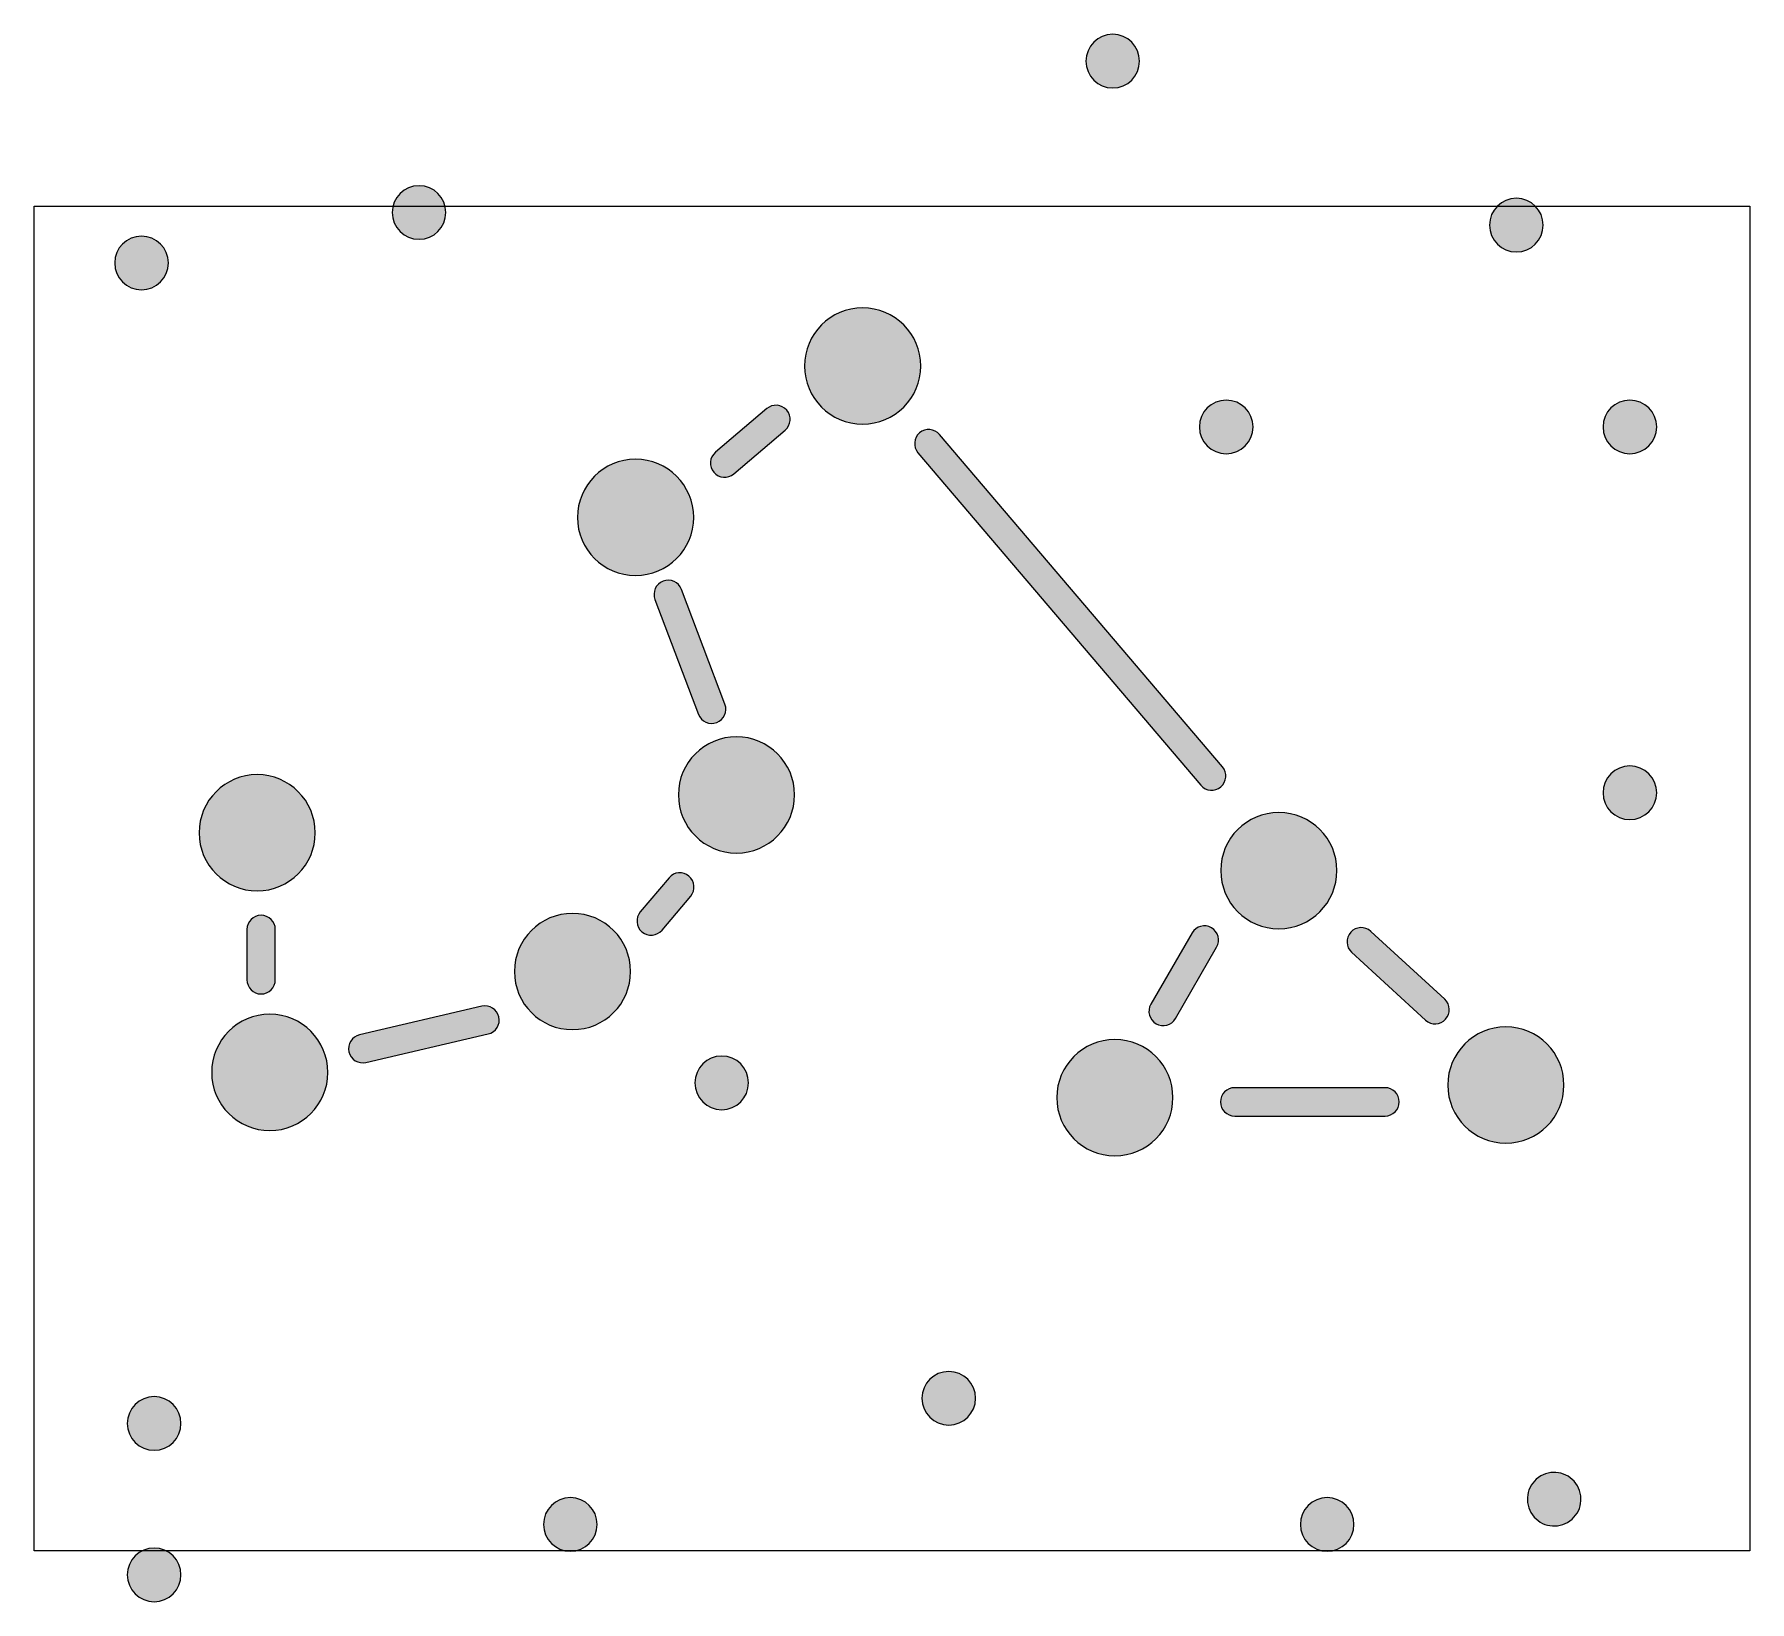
# Model space of a CAD drawing. Header units: inches. Extents: x -3 to 281, y -51 to 5.
# Drawn here: x 60.32 to 108.3, y -46.43 to -2.6 of the extents above; entities that cross this region are included whole.
import ezdxf

# ---------------------------------------------------------------- set-up
doc = ezdxf.new("R2010")
doc.units = ezdxf.units.IN
doc.header["$MEASUREMENT"] = 0
doc.layers.add('Layer 1', color=7, linetype='Continuous')
picture_1 = doc.add_image_def('image1.png', size_in_pixel=(111, 87))

# ---------------------------------------------------------------- blocks, each defined once
blk = doc.blocks.new('block 2')
at = {"layer": 'Layer 1', "true_color": 0xffffff}
h = blk.add_hatch(color=7, dxfattribs=at)
h.dxf.hatch_style = 2
edge = h.paths.add_edge_path()
edge.add_spline(control_points=[(91.237, -3.351), (91.237, -3.766), (90.902, -4.101), (90.487, -4.101), (90.073, -4.101), (89.737, -3.766), (89.737, -3.351), (89.737, -2.937), (90.073, -2.601), (90.487, -2.601), (90.902, -2.601), (91.237, -2.937), (91.237, -3.351)], knot_values=[0, 0, 0, 0, 1, 1, 1, 2, 2, 2, 3, 3, 3, 4, 4, 4, 4], degree=3, periodic=1)
h = blk.add_hatch(color=7, dxfattribs=at)
h.dxf.hatch_style = 2
edge = h.paths.add_edge_path()
edge.add_spline(control_points=[(71.835, -7.585), (71.835, -7.999), (71.499, -8.335), (71.085, -8.335), (70.671, -8.335), (70.335, -7.999), (70.335, -7.585), (70.335, -7.171), (70.671, -6.835), (71.085, -6.835), (71.499, -6.835), (71.835, -7.171), (71.835, -7.585)], knot_values=[0, 0, 0, 0, 1, 1, 1, 2, 2, 2, 3, 3, 3, 4, 4, 4, 4], degree=3, periodic=1)
h = blk.add_hatch(color=7, dxfattribs=at)
h.dxf.hatch_style = 2
edge = h.paths.add_edge_path()
edge.add_spline(control_points=[(102.526, -7.937), (102.526, -8.352), (102.191, -8.687), (101.776, -8.687), (101.362, -8.687), (101.026, -8.352), (101.026, -7.937), (101.026, -7.523), (101.362, -7.187), (101.776, -7.187), (102.191, -7.187), (102.526, -7.523), (102.526, -7.937)], knot_values=[0, 0, 0, 0, 1, 1, 1, 2, 2, 2, 3, 3, 3, 4, 4, 4, 4], degree=3, periodic=1)
h = blk.add_hatch(color=7, dxfattribs=at)
h.dxf.hatch_style = 2
edge = h.paths.add_edge_path()
edge.add_spline(control_points=[(64.074, -8.996), (64.074, -9.41), (63.738, -9.746), (63.324, -9.746), (62.909, -9.746), (62.574, -9.41), (62.574, -8.996), (62.574, -8.582), (62.909, -8.246), (63.324, -8.246), (63.738, -8.246), (64.074, -8.582), (64.074, -8.996)], knot_values=[0, 0, 0, 0, 1, 1, 1, 2, 2, 2, 3, 3, 3, 4, 4, 4, 4], degree=3, periodic=1)
h = blk.add_hatch(color=7, dxfattribs=at)
h.dxf.hatch_style = 2
edge = h.paths.add_edge_path()
edge.add_spline(control_points=[(85.117, -11.878), (85.117, -12.775), (84.389, -13.503), (83.492, -13.503), (82.594, -13.503), (81.867, -12.775), (81.867, -11.878), (81.867, -10.98), (82.594, -10.253), (83.492, -10.253), (84.389, -10.253), (85.117, -10.98), (85.117, -11.878)], knot_values=[0, 0, 0, 0, 1, 1, 1, 2, 2, 2, 3, 3, 3, 4, 4, 4, 4], degree=3, periodic=1)
h = blk.add_hatch(color=7, dxfattribs=at)
h.dxf.hatch_style = 2
edge = h.paths.add_edge_path()
edge.add_spline(control_points=[(81.324, -13.675), (81.324, -13.675), (79.891, -14.895), (79.891, -14.895), (79.724, -15.036), (79.472, -15.016), (79.331, -14.85), (79.331, -14.85), (79.331, -14.85), (79.331, -14.85), (79.189, -14.683), (79.21, -14.432), (79.376, -14.29), (79.376, -14.29), (80.81, -13.07), (80.81, -13.07), (80.976, -12.929), (81.228, -12.949), (81.369, -13.115), (81.369, -13.115), (81.369, -13.115), (81.369, -13.115), (81.511, -13.282), (81.491, -13.534), (81.324, -13.675)], knot_values=[0, 0, 0, 0, 1, 1, 1, 2, 2, 2, 3, 3, 3, 4, 4, 4, 5, 5, 5, 6, 6, 6, 7, 7, 7, 8, 8, 8, 8], degree=3, periodic=1)
h = blk.add_hatch(color=7, dxfattribs=at)
h.dxf.hatch_style = 2
edge = h.paths.add_edge_path()
edge.add_spline(control_points=[(94.412, -13.582), (94.412, -13.996), (94.077, -14.332), (93.662, -14.332), (93.248, -14.332), (92.912, -13.996), (92.912, -13.582), (92.912, -13.168), (93.248, -12.832), (93.662, -12.832), (94.077, -12.832), (94.412, -13.168), (94.412, -13.582)], knot_values=[0, 0, 0, 0, 1, 1, 1, 2, 2, 2, 3, 3, 3, 4, 4, 4, 4], degree=3, periodic=1)
h = blk.add_hatch(color=7, dxfattribs=at)
h.dxf.hatch_style = 2
edge = h.paths.add_edge_path()
edge.add_spline(control_points=[(105.701, -13.582), (105.701, -13.996), (105.366, -14.332), (104.951, -14.332), (104.537, -14.332), (104.201, -13.996), (104.201, -13.582), (104.201, -13.168), (104.537, -12.832), (104.951, -12.832), (105.366, -12.832), (105.701, -13.168), (105.701, -13.582)], knot_values=[0, 0, 0, 0, 1, 1, 1, 2, 2, 2, 3, 3, 3, 4, 4, 4, 4], degree=3, periodic=1)
h = blk.add_hatch(color=7, dxfattribs=at)
h.dxf.hatch_style = 2
edge = h.paths.add_edge_path()
edge.add_spline(control_points=[(85.646, -13.793), (85.646, -13.793), (93.555, -23.09), (93.555, -23.09), (93.697, -23.256), (93.677, -23.508), (93.51, -23.649), (93.51, -23.649), (93.51, -23.649), (93.51, -23.649), (93.344, -23.791), (93.092, -23.77), (92.951, -23.604), (92.951, -23.604), (85.041, -14.307), (85.041, -14.307), (84.9, -14.141), (84.92, -13.889), (85.086, -13.748), (85.086, -13.748), (85.086, -13.748), (85.086, -13.748), (85.253, -13.606), (85.505, -13.627), (85.646, -13.793)], knot_values=[0, 0, 0, 0, 1, 1, 1, 2, 2, 2, 3, 3, 3, 4, 4, 4, 5, 5, 5, 6, 6, 6, 7, 7, 7, 8, 8, 8, 8], degree=3, periodic=1)
h = blk.add_hatch(color=7, dxfattribs=at)
h.dxf.hatch_style = 2
edge = h.paths.add_edge_path()
edge.add_spline(control_points=[(78.767, -16.111), (78.767, -17.009), (78.039, -17.736), (77.142, -17.736), (76.244, -17.736), (75.517, -17.009), (75.517, -16.111), (75.517, -15.214), (76.244, -14.486), (77.142, -14.486), (78.039, -14.486), (78.767, -15.214), (78.767, -16.111)], knot_values=[0, 0, 0, 0, 1, 1, 1, 2, 2, 2, 3, 3, 3, 4, 4, 4, 4], degree=3, periodic=1)
h = blk.add_hatch(color=7, dxfattribs=at)
h.dxf.hatch_style = 2
edge = h.paths.add_edge_path()
edge.add_spline(control_points=[(78.426, -18.125), (78.426, -18.125), (79.643, -21.338), (79.643, -21.338), (79.72, -21.542), (79.616, -21.773), (79.412, -21.85), (79.412, -21.85), (79.412, -21.85), (79.412, -21.85), (79.208, -21.927), (78.977, -21.824), (78.9, -21.619), (78.9, -21.619), (77.684, -18.406), (77.684, -18.406), (77.606, -18.202), (77.71, -17.971), (77.915, -17.894), (77.915, -17.894), (77.915, -17.894), (77.915, -17.894), (78.119, -17.817), (78.349, -17.921), (78.426, -18.125)], knot_values=[0, 0, 0, 0, 1, 1, 1, 2, 2, 2, 3, 3, 3, 4, 4, 4, 5, 5, 5, 6, 6, 6, 7, 7, 7, 8, 8, 8, 8], degree=3, periodic=1)
h = blk.add_hatch(color=7, dxfattribs=at)
h.dxf.hatch_style = 2
edge = h.paths.add_edge_path()
edge.add_spline(control_points=[(81.589, -23.872), (81.589, -24.77), (80.861, -25.497), (79.964, -25.497), (79.066, -25.497), (78.339, -24.77), (78.339, -23.872), (78.339, -22.975), (79.066, -22.247), (79.964, -22.247), (80.861, -22.247), (81.589, -22.975), (81.589, -23.872)], knot_values=[0, 0, 0, 0, 1, 1, 1, 2, 2, 2, 3, 3, 3, 4, 4, 4, 4], degree=3, periodic=1)
h = blk.add_hatch(color=7, dxfattribs=at)
h.dxf.hatch_style = 2
edge = h.paths.add_edge_path()
edge.add_spline(control_points=[(68.183, -24.931), (68.183, -25.828), (67.456, -26.556), (66.558, -26.556), (65.661, -26.556), (64.933, -25.828), (64.933, -24.931), (64.933, -24.033), (65.661, -23.306), (66.558, -23.306), (67.456, -23.306), (68.183, -24.033), (68.183, -24.931)], knot_values=[0, 0, 0, 0, 1, 1, 1, 2, 2, 2, 3, 3, 3, 4, 4, 4, 4], degree=3, periodic=1)
h = blk.add_hatch(color=7, dxfattribs=at)
h.dxf.hatch_style = 2
edge = h.paths.add_edge_path()
edge.add_spline(control_points=[(105.701, -23.812), (105.701, -24.227), (105.366, -24.562), (104.951, -24.562), (104.537, -24.562), (104.201, -24.227), (104.201, -23.812), (104.201, -23.398), (104.537, -23.062), (104.951, -23.062), (105.366, -23.062), (105.701, -23.398), (105.701, -23.812)], knot_values=[0, 0, 0, 0, 1, 1, 1, 2, 2, 2, 3, 3, 3, 4, 4, 4, 4], degree=3, periodic=1)
h = blk.add_hatch(color=7, dxfattribs=at)
h.dxf.hatch_style = 2
edge = h.paths.add_edge_path()
edge.add_spline(control_points=[(96.758, -25.989), (96.758, -26.886), (96.031, -27.614), (95.133, -27.614), (94.236, -27.614), (93.508, -26.886), (93.508, -25.989), (93.508, -25.091), (94.236, -24.364), (95.133, -24.364), (96.031, -24.364), (96.758, -25.091), (96.758, -25.989)], knot_values=[0, 0, 0, 0, 1, 1, 1, 2, 2, 2, 3, 3, 3, 4, 4, 4, 4], degree=3, periodic=1)
h = blk.add_hatch(color=7, dxfattribs=at)
h.dxf.hatch_style = 2
edge = h.paths.add_edge_path()
edge.add_spline(control_points=[(78.684, -26.703), (78.684, -26.703), (77.881, -27.655), (77.881, -27.655), (77.74, -27.822), (77.488, -27.843), (77.321, -27.702), (77.321, -27.702), (77.321, -27.702), (77.321, -27.702), (77.154, -27.561), (77.133, -27.309), (77.274, -27.143), (77.274, -27.143), (78.077, -26.191), (78.077, -26.191), (78.218, -26.024), (78.469, -26.003), (78.636, -26.143), (78.636, -26.143), (78.636, -26.143), (78.636, -26.143), (78.803, -26.284), (78.825, -26.536), (78.684, -26.703)], knot_values=[0, 0, 0, 0, 1, 1, 1, 2, 2, 2, 3, 3, 3, 4, 4, 4, 5, 5, 5, 6, 6, 6, 7, 7, 7, 8, 8, 8, 8], degree=3, periodic=1)
h = blk.add_hatch(color=7, dxfattribs=at)
h.dxf.hatch_style = 2
edge = h.paths.add_edge_path()
edge.add_spline(control_points=[(67.066, -27.636), (67.066, -27.636), (67.066, -29.042), (67.066, -29.042), (67.066, -29.26), (66.887, -29.439), (66.669, -29.439), (66.669, -29.439), (66.669, -29.439), (66.669, -29.439), (66.45, -29.439), (66.272, -29.26), (66.272, -29.042), (66.272, -29.042), (66.272, -27.636), (66.272, -27.636), (66.272, -27.417), (66.45, -27.239), (66.669, -27.239), (66.669, -27.239), (66.669, -27.239), (66.669, -27.239), (66.887, -27.239), (67.066, -27.417), (67.066, -27.636)], knot_values=[0, 0, 0, 0, 1, 1, 1, 2, 2, 2, 3, 3, 3, 4, 4, 4, 5, 5, 5, 6, 6, 6, 7, 7, 7, 8, 8, 8, 8], degree=3, periodic=1)
h = blk.add_hatch(color=7, dxfattribs=at)
h.dxf.hatch_style = 2
edge = h.paths.add_edge_path()
edge.add_spline(control_points=[(77.003, -28.811), (77.003, -29.709), (76.275, -30.436), (75.378, -30.436), (74.48, -30.436), (73.753, -29.709), (73.753, -28.811), (73.753, -27.914), (74.48, -27.186), (75.378, -27.186), (76.275, -27.186), (77.003, -27.914), (77.003, -28.811)], knot_values=[0, 0, 0, 0, 1, 1, 1, 2, 2, 2, 3, 3, 3, 4, 4, 4, 4], degree=3, periodic=1)
h = blk.add_hatch(color=7, dxfattribs=at)
h.dxf.hatch_style = 2
edge = h.paths.add_edge_path()
edge.add_spline(control_points=[(93.394, -28.129), (93.394, -28.129), (92.241, -30.126), (92.241, -30.126), (92.131, -30.315), (91.887, -30.381), (91.698, -30.271), (91.698, -30.271), (91.698, -30.271), (91.698, -30.271), (91.509, -30.162), (91.444, -29.918), (91.553, -29.729), (91.553, -29.729), (92.706, -27.732), (92.706, -27.732), (92.815, -27.543), (93.059, -27.478), (93.248, -27.587), (93.248, -27.587), (93.248, -27.587), (93.248, -27.587), (93.437, -27.696), (93.503, -27.94), (93.394, -28.129)], knot_values=[0, 0, 0, 0, 1, 1, 1, 2, 2, 2, 3, 3, 3, 4, 4, 4, 5, 5, 5, 6, 6, 6, 7, 7, 7, 8, 8, 8, 8], degree=3, periodic=1)
h = blk.add_hatch(color=7, dxfattribs=at)
h.dxf.hatch_style = 2
edge = h.paths.add_edge_path()
edge.add_spline(control_points=[(99.236, -30.17), (99.236, -30.17), (97.168, -28.273), (97.168, -28.273), (97.008, -28.125), (96.997, -27.873), (97.144, -27.712), (97.144, -27.712), (97.144, -27.712), (97.144, -27.712), (97.292, -27.551), (97.545, -27.54), (97.705, -27.688), (97.705, -27.688), (99.773, -29.585), (99.773, -29.585), (99.933, -29.733), (99.944, -29.985), (99.797, -30.146), (99.797, -30.146), (99.797, -30.146), (99.797, -30.146), (99.649, -30.307), (99.397, -30.318), (99.236, -30.17)], knot_values=[0, 0, 0, 0, 1, 1, 1, 2, 2, 2, 3, 3, 3, 4, 4, 4, 5, 5, 5, 6, 6, 6, 7, 7, 7, 8, 8, 8, 8], degree=3, periodic=1)
h = blk.add_hatch(color=7, dxfattribs=at)
h.dxf.hatch_style = 2
edge = h.paths.add_edge_path()
edge.add_spline(control_points=[(73.021, -30.558), (73.021, -30.558), (69.602, -31.354), (69.602, -31.354), (69.389, -31.404), (69.175, -31.271), (69.125, -31.058), (69.125, -31.058), (69.125, -31.058), (69.125, -31.058), (69.076, -30.845), (69.209, -30.631), (69.422, -30.581), (69.422, -30.581), (72.841, -29.784), (72.841, -29.784), (73.054, -29.735), (73.268, -29.868), (73.318, -30.081), (73.318, -30.081), (73.318, -30.081), (73.318, -30.081), (73.367, -30.293), (73.234, -30.508), (73.021, -30.558)], knot_values=[0, 0, 0, 0, 1, 1, 1, 2, 2, 2, 3, 3, 3, 4, 4, 4, 5, 5, 5, 6, 6, 6, 7, 7, 7, 8, 8, 8, 8], degree=3, periodic=1)
h = blk.add_hatch(color=7, dxfattribs=at)
h.dxf.hatch_style = 2
edge = h.paths.add_edge_path()
edge.add_spline(control_points=[(68.536, -31.633), (68.536, -32.531), (67.809, -33.258), (66.911, -33.258), (66.014, -33.258), (65.286, -32.531), (65.286, -31.633), (65.286, -30.736), (66.014, -30.008), (66.911, -30.008), (67.809, -30.008), (68.536, -30.736), (68.536, -31.633)], knot_values=[0, 0, 0, 0, 1, 1, 1, 2, 2, 2, 3, 3, 3, 4, 4, 4, 4], degree=3, periodic=1)
h = blk.add_hatch(color=7, dxfattribs=at)
h.dxf.hatch_style = 2
edge = h.paths.add_edge_path()
edge.add_spline(control_points=[(103.108, -31.986), (103.108, -32.884), (102.381, -33.611), (101.483, -33.611), (100.586, -33.611), (99.858, -32.884), (99.858, -31.986), (99.858, -31.089), (100.586, -30.361), (101.483, -30.361), (102.381, -30.361), (103.108, -31.089), (103.108, -31.986)], knot_values=[0, 0, 0, 0, 1, 1, 1, 2, 2, 2, 3, 3, 3, 4, 4, 4, 4], degree=3, periodic=1)
h = blk.add_hatch(color=7, dxfattribs=at)
h.dxf.hatch_style = 2
edge = h.paths.add_edge_path()
edge.add_spline(control_points=[(80.301, -31.926), (80.301, -32.341), (79.966, -32.676), (79.551, -32.676), (79.137, -32.676), (78.801, -32.341), (78.801, -31.926), (78.801, -31.512), (79.137, -31.176), (79.551, -31.176), (79.966, -31.176), (80.301, -31.512), (80.301, -31.926)], knot_values=[0, 0, 0, 0, 1, 1, 1, 2, 2, 2, 3, 3, 3, 4, 4, 4, 4], degree=3, periodic=1)
h = blk.add_hatch(color=7, dxfattribs=at)
h.dxf.hatch_style = 2
edge = h.paths.add_edge_path()
edge.add_spline(control_points=[(92.172, -32.339), (92.172, -33.236), (91.445, -33.964), (90.547, -33.964), (89.65, -33.964), (88.922, -33.236), (88.922, -32.339), (88.922, -31.441), (89.65, -30.714), (90.547, -30.714), (91.445, -30.714), (92.172, -31.441), (92.172, -32.339)], knot_values=[0, 0, 0, 0, 1, 1, 1, 2, 2, 2, 3, 3, 3, 4, 4, 4, 4], degree=3, periodic=1)
h = blk.add_hatch(color=7, dxfattribs=at)
h.dxf.hatch_style = 2
edge = h.paths.add_edge_path()
edge.add_spline(control_points=[(98.104, -32.854), (98.104, -32.854), (93.898, -32.854), (93.898, -32.854), (93.68, -32.854), (93.501, -32.675), (93.501, -32.457), (93.501, -32.457), (93.501, -32.457), (93.501, -32.457), (93.501, -32.238), (93.68, -32.06), (93.898, -32.06), (93.898, -32.06), (98.104, -32.06), (98.104, -32.06), (98.322, -32.06), (98.501, -32.238), (98.501, -32.457), (98.501, -32.457), (98.501, -32.457), (98.501, -32.457), (98.501, -32.675), (98.322, -32.854), (98.104, -32.854)], knot_values=[0, 0, 0, 0, 1, 1, 1, 2, 2, 2, 3, 3, 3, 4, 4, 4, 5, 5, 5, 6, 6, 6, 7, 7, 7, 8, 8, 8, 8], degree=3, periodic=1)
h = blk.add_hatch(color=7, dxfattribs=at)
h.dxf.hatch_style = 2
edge = h.paths.add_edge_path()
edge.add_spline(control_points=[(86.651, -40.746), (86.651, -41.16), (86.316, -41.496), (85.901, -41.496), (85.487, -41.496), (85.151, -41.16), (85.151, -40.746), (85.151, -40.332), (85.487, -39.996), (85.901, -39.996), (86.316, -39.996), (86.651, -40.332), (86.651, -40.746)], knot_values=[0, 0, 0, 0, 1, 1, 1, 2, 2, 2, 3, 3, 3, 4, 4, 4, 4], degree=3, periodic=1)
h = blk.add_hatch(color=7, dxfattribs=at)
h.dxf.hatch_style = 2
edge = h.paths.add_edge_path()
edge.add_spline(control_points=[(64.426, -41.451), (64.426, -41.866), (64.091, -42.201), (63.676, -42.201), (63.262, -42.201), (62.926, -41.866), (62.926, -41.451), (62.926, -41.037), (63.262, -40.701), (63.676, -40.701), (64.091, -40.701), (64.426, -41.037), (64.426, -41.451)], knot_values=[0, 0, 0, 0, 1, 1, 1, 2, 2, 2, 3, 3, 3, 4, 4, 4, 4], degree=3, periodic=1)
h = blk.add_hatch(color=7, dxfattribs=at)
h.dxf.hatch_style = 2
edge = h.paths.add_edge_path()
edge.add_spline(control_points=[(103.274, -44.176), (102.939, -44.418), (102.47, -44.343), (102.227, -44.008), (101.984, -43.672), (102.059, -43.203), (102.395, -42.96), (102.731, -42.718), (103.199, -42.793), (103.442, -43.128), (103.685, -43.464), (103.61, -43.933), (103.274, -44.176)], knot_values=[0, 0, 0, 0, 1, 1, 1, 2, 2, 2, 3, 3, 3, 4, 4, 4, 4], degree=3, periodic=1)
h = blk.add_hatch(color=7, dxfattribs=at)
h.dxf.hatch_style = 2
edge = h.paths.add_edge_path()
edge.add_spline(control_points=[(76.068, -44.274), (76.068, -44.688), (75.732, -45.024), (75.318, -45.024), (74.904, -45.024), (74.568, -44.688), (74.568, -44.274), (74.568, -43.859), (74.904, -43.524), (75.318, -43.524), (75.732, -43.524), (76.068, -43.859), (76.068, -44.274)], knot_values=[0, 0, 0, 0, 1, 1, 1, 2, 2, 2, 3, 3, 3, 4, 4, 4, 4], degree=3, periodic=1)
h = blk.add_hatch(color=7, dxfattribs=at)
h.dxf.hatch_style = 2
edge = h.paths.add_edge_path()
edge.add_spline(control_points=[(97.235, -44.274), (97.235, -44.688), (96.899, -45.024), (96.485, -45.024), (96.071, -45.024), (95.735, -44.688), (95.735, -44.274), (95.735, -43.859), (96.071, -43.524), (96.485, -43.524), (96.899, -43.524), (97.235, -43.859), (97.235, -44.274)], knot_values=[0, 0, 0, 0, 1, 1, 1, 2, 2, 2, 3, 3, 3, 4, 4, 4, 4], degree=3, periodic=1)
h = blk.add_hatch(color=7, dxfattribs=at)
h.dxf.hatch_style = 2
edge = h.paths.add_edge_path()
edge.add_spline(control_points=[(64.426, -45.685), (64.426, -46.099), (64.091, -46.435), (63.676, -46.435), (63.262, -46.435), (62.926, -46.099), (62.926, -45.685), (62.926, -45.271), (63.262, -44.935), (63.676, -44.935), (64.091, -44.935), (64.426, -45.271), (64.426, -45.685)], knot_values=[0, 0, 0, 0, 1, 1, 1, 2, 2, 2, 3, 3, 3, 4, 4, 4, 4], degree=3, periodic=1)
at = {"layer": 'Layer 1', "lineweight": 0}
for points, knots in [([(91.237, -3.351), (91.237, -3.766), (90.902, -4.101), (90.487, -4.101), (90.073, -4.101), (89.737, -3.766), (89.737, -3.351), (89.737, -2.937), (90.073, -2.601), (90.487, -2.601), (90.902, -2.601), (91.237, -2.937), (91.237, -3.351)], [0, 0, 0, 0, 1, 1, 1, 2, 2, 2, 3, 3, 3, 4, 4, 4, 4]), ([(71.835, -7.585), (71.835, -7.999), (71.499, -8.335), (71.085, -8.335), (70.671, -8.335), (70.335, -7.999), (70.335, -7.585), (70.335, -7.171), (70.671, -6.835), (71.085, -6.835), (71.499, -6.835), (71.835, -7.171), (71.835, -7.585)], [0, 0, 0, 0, 1, 1, 1, 2, 2, 2, 3, 3, 3, 4, 4, 4, 4]), ([(102.526, -7.937), (102.526, -8.352), (102.191, -8.687), (101.776, -8.687), (101.362, -8.687), (101.026, -8.352), (101.026, -7.937), (101.026, -7.523), (101.362, -7.187), (101.776, -7.187), (102.191, -7.187), (102.526, -7.523), (102.526, -7.937)], [0, 0, 0, 0, 1, 1, 1, 2, 2, 2, 3, 3, 3, 4, 4, 4, 4]), ([(64.074, -8.996), (64.074, -9.41), (63.738, -9.746), (63.324, -9.746), (62.909, -9.746), (62.574, -9.41), (62.574, -8.996), (62.574, -8.582), (62.909, -8.246), (63.324, -8.246), (63.738, -8.246), (64.074, -8.582), (64.074, -8.996)], [0, 0, 0, 0, 1, 1, 1, 2, 2, 2, 3, 3, 3, 4, 4, 4, 4]), ([(85.117, -11.878), (85.117, -12.775), (84.389, -13.503), (83.492, -13.503), (82.594, -13.503), (81.867, -12.775), (81.867, -11.878), (81.867, -10.98), (82.594, -10.253), (83.492, -10.253), (84.389, -10.253), (85.117, -10.98), (85.117, -11.878)], [0, 0, 0, 0, 1, 1, 1, 2, 2, 2, 3, 3, 3, 4, 4, 4, 4]), ([(81.324, -13.675), (81.324, -13.675), (79.891, -14.895), (79.891, -14.895), (79.724, -15.036), (79.472, -15.016), (79.331, -14.85), (79.331, -14.85), (79.331, -14.85), (79.331, -14.85), (79.189, -14.683), (79.21, -14.432), (79.376, -14.29), (79.376, -14.29), (80.81, -13.07), (80.81, -13.07), (80.976, -12.929), (81.228, -12.949), (81.369, -13.115), (81.369, -13.115), (81.369, -13.115), (81.369, -13.115), (81.511, -13.282), (81.491, -13.534), (81.324, -13.675)], [0, 0, 0, 0, 1, 1, 1, 2, 2, 2, 3, 3, 3, 4, 4, 4, 5, 5, 5, 6, 6, 6, 7, 7, 7, 8, 8, 8, 8]), ([(94.412, -13.582), (94.412, -13.996), (94.077, -14.332), (93.662, -14.332), (93.248, -14.332), (92.912, -13.996), (92.912, -13.582), (92.912, -13.168), (93.248, -12.832), (93.662, -12.832), (94.077, -12.832), (94.412, -13.168), (94.412, -13.582)], [0, 0, 0, 0, 1, 1, 1, 2, 2, 2, 3, 3, 3, 4, 4, 4, 4]), ([(105.701, -13.582), (105.701, -13.996), (105.366, -14.332), (104.951, -14.332), (104.537, -14.332), (104.201, -13.996), (104.201, -13.582), (104.201, -13.168), (104.537, -12.832), (104.951, -12.832), (105.366, -12.832), (105.701, -13.168), (105.701, -13.582)], [0, 0, 0, 0, 1, 1, 1, 2, 2, 2, 3, 3, 3, 4, 4, 4, 4]), ([(85.646, -13.793), (85.646, -13.793), (93.555, -23.09), (93.555, -23.09), (93.697, -23.256), (93.677, -23.508), (93.51, -23.649), (93.51, -23.649), (93.51, -23.649), (93.51, -23.649), (93.344, -23.791), (93.092, -23.77), (92.951, -23.604), (92.951, -23.604), (85.041, -14.307), (85.041, -14.307), (84.9, -14.141), (84.92, -13.889), (85.086, -13.748), (85.086, -13.748), (85.086, -13.748), (85.086, -13.748), (85.253, -13.606), (85.505, -13.627), (85.646, -13.793)], [0, 0, 0, 0, 1, 1, 1, 2, 2, 2, 3, 3, 3, 4, 4, 4, 5, 5, 5, 6, 6, 6, 7, 7, 7, 8, 8, 8, 8]), ([(78.767, -16.111), (78.767, -17.009), (78.039, -17.736), (77.142, -17.736), (76.244, -17.736), (75.517, -17.009), (75.517, -16.111), (75.517, -15.214), (76.244, -14.486), (77.142, -14.486), (78.039, -14.486), (78.767, -15.214), (78.767, -16.111)], [0, 0, 0, 0, 1, 1, 1, 2, 2, 2, 3, 3, 3, 4, 4, 4, 4]), ([(78.426, -18.125), (78.426, -18.125), (79.643, -21.338), (79.643, -21.338), (79.72, -21.542), (79.616, -21.773), (79.412, -21.85), (79.412, -21.85), (79.412, -21.85), (79.412, -21.85), (79.208, -21.927), (78.977, -21.824), (78.9, -21.619), (78.9, -21.619), (77.684, -18.406), (77.684, -18.406), (77.606, -18.202), (77.71, -17.971), (77.915, -17.894), (77.915, -17.894), (77.915, -17.894), (77.915, -17.894), (78.119, -17.817), (78.349, -17.921), (78.426, -18.125)], [0, 0, 0, 0, 1, 1, 1, 2, 2, 2, 3, 3, 3, 4, 4, 4, 5, 5, 5, 6, 6, 6, 7, 7, 7, 8, 8, 8, 8]), ([(81.589, -23.872), (81.589, -24.77), (80.861, -25.497), (79.964, -25.497), (79.066, -25.497), (78.339, -24.77), (78.339, -23.872), (78.339, -22.975), (79.066, -22.247), (79.964, -22.247), (80.861, -22.247), (81.589, -22.975), (81.589, -23.872)], [0, 0, 0, 0, 1, 1, 1, 2, 2, 2, 3, 3, 3, 4, 4, 4, 4]), ([(68.183, -24.931), (68.183, -25.828), (67.456, -26.556), (66.558, -26.556), (65.661, -26.556), (64.933, -25.828), (64.933, -24.931), (64.933, -24.033), (65.661, -23.306), (66.558, -23.306), (67.456, -23.306), (68.183, -24.033), (68.183, -24.931)], [0, 0, 0, 0, 1, 1, 1, 2, 2, 2, 3, 3, 3, 4, 4, 4, 4]), ([(105.701, -23.812), (105.701, -24.227), (105.366, -24.562), (104.951, -24.562), (104.537, -24.562), (104.201, -24.227), (104.201, -23.812), (104.201, -23.398), (104.537, -23.062), (104.951, -23.062), (105.366, -23.062), (105.701, -23.398), (105.701, -23.812)], [0, 0, 0, 0, 1, 1, 1, 2, 2, 2, 3, 3, 3, 4, 4, 4, 4]), ([(96.758, -25.989), (96.758, -26.886), (96.031, -27.614), (95.133, -27.614), (94.236, -27.614), (93.508, -26.886), (93.508, -25.989), (93.508, -25.091), (94.236, -24.364), (95.133, -24.364), (96.031, -24.364), (96.758, -25.091), (96.758, -25.989)], [0, 0, 0, 0, 1, 1, 1, 2, 2, 2, 3, 3, 3, 4, 4, 4, 4]), ([(78.684, -26.703), (78.684, -26.703), (77.881, -27.655), (77.881, -27.655), (77.74, -27.822), (77.488, -27.843), (77.321, -27.702), (77.321, -27.702), (77.321, -27.702), (77.321, -27.702), (77.154, -27.561), (77.133, -27.309), (77.274, -27.143), (77.274, -27.143), (78.077, -26.191), (78.077, -26.191), (78.218, -26.024), (78.469, -26.003), (78.636, -26.143), (78.636, -26.143), (78.636, -26.143), (78.636, -26.143), (78.803, -26.284), (78.825, -26.536), (78.684, -26.703)], [0, 0, 0, 0, 1, 1, 1, 2, 2, 2, 3, 3, 3, 4, 4, 4, 5, 5, 5, 6, 6, 6, 7, 7, 7, 8, 8, 8, 8]), ([(67.066, -27.636), (67.066, -27.636), (67.066, -29.042), (67.066, -29.042), (67.066, -29.26), (66.887, -29.439), (66.669, -29.439), (66.669, -29.439), (66.669, -29.439), (66.669, -29.439), (66.45, -29.439), (66.272, -29.26), (66.272, -29.042), (66.272, -29.042), (66.272, -27.636), (66.272, -27.636), (66.272, -27.417), (66.45, -27.239), (66.669, -27.239), (66.669, -27.239), (66.669, -27.239), (66.669, -27.239), (66.887, -27.239), (67.066, -27.417), (67.066, -27.636)], [0, 0, 0, 0, 1, 1, 1, 2, 2, 2, 3, 3, 3, 4, 4, 4, 5, 5, 5, 6, 6, 6, 7, 7, 7, 8, 8, 8, 8]), ([(77.003, -28.811), (77.003, -29.709), (76.275, -30.436), (75.378, -30.436), (74.48, -30.436), (73.753, -29.709), (73.753, -28.811), (73.753, -27.914), (74.48, -27.186), (75.378, -27.186), (76.275, -27.186), (77.003, -27.914), (77.003, -28.811)], [0, 0, 0, 0, 1, 1, 1, 2, 2, 2, 3, 3, 3, 4, 4, 4, 4]), ([(93.394, -28.129), (93.394, -28.129), (92.241, -30.126), (92.241, -30.126), (92.131, -30.315), (91.887, -30.381), (91.698, -30.271), (91.698, -30.271), (91.698, -30.271), (91.698, -30.271), (91.509, -30.162), (91.444, -29.918), (91.553, -29.729), (91.553, -29.729), (92.706, -27.732), (92.706, -27.732), (92.815, -27.543), (93.059, -27.478), (93.248, -27.587), (93.248, -27.587), (93.248, -27.587), (93.248, -27.587), (93.437, -27.696), (93.503, -27.94), (93.394, -28.129)], [0, 0, 0, 0, 1, 1, 1, 2, 2, 2, 3, 3, 3, 4, 4, 4, 5, 5, 5, 6, 6, 6, 7, 7, 7, 8, 8, 8, 8]), ([(99.236, -30.17), (99.236, -30.17), (97.168, -28.273), (97.168, -28.273), (97.008, -28.125), (96.997, -27.873), (97.144, -27.712), (97.144, -27.712), (97.144, -27.712), (97.144, -27.712), (97.292, -27.551), (97.545, -27.54), (97.705, -27.688), (97.705, -27.688), (99.773, -29.585), (99.773, -29.585), (99.933, -29.733), (99.944, -29.985), (99.797, -30.146), (99.797, -30.146), (99.797, -30.146), (99.797, -30.146), (99.649, -30.307), (99.397, -30.318), (99.236, -30.17)], [0, 0, 0, 0, 1, 1, 1, 2, 2, 2, 3, 3, 3, 4, 4, 4, 5, 5, 5, 6, 6, 6, 7, 7, 7, 8, 8, 8, 8]), ([(73.021, -30.558), (73.021, -30.558), (69.602, -31.354), (69.602, -31.354), (69.389, -31.404), (69.175, -31.271), (69.125, -31.058), (69.125, -31.058), (69.125, -31.058), (69.125, -31.058), (69.076, -30.845), (69.209, -30.631), (69.422, -30.581), (69.422, -30.581), (72.841, -29.784), (72.841, -29.784), (73.054, -29.735), (73.268, -29.868), (73.318, -30.081), (73.318, -30.081), (73.318, -30.081), (73.318, -30.081), (73.367, -30.293), (73.234, -30.508), (73.021, -30.558)], [0, 0, 0, 0, 1, 1, 1, 2, 2, 2, 3, 3, 3, 4, 4, 4, 5, 5, 5, 6, 6, 6, 7, 7, 7, 8, 8, 8, 8]), ([(68.536, -31.633), (68.536, -32.531), (67.809, -33.258), (66.911, -33.258), (66.014, -33.258), (65.286, -32.531), (65.286, -31.633), (65.286, -30.736), (66.014, -30.008), (66.911, -30.008), (67.809, -30.008), (68.536, -30.736), (68.536, -31.633)], [0, 0, 0, 0, 1, 1, 1, 2, 2, 2, 3, 3, 3, 4, 4, 4, 4]), ([(103.108, -31.986), (103.108, -32.884), (102.381, -33.611), (101.483, -33.611), (100.586, -33.611), (99.858, -32.884), (99.858, -31.986), (99.858, -31.089), (100.586, -30.361), (101.483, -30.361), (102.381, -30.361), (103.108, -31.089), (103.108, -31.986)], [0, 0, 0, 0, 1, 1, 1, 2, 2, 2, 3, 3, 3, 4, 4, 4, 4]), ([(80.301, -31.926), (80.301, -32.341), (79.966, -32.676), (79.551, -32.676), (79.137, -32.676), (78.801, -32.341), (78.801, -31.926), (78.801, -31.512), (79.137, -31.176), (79.551, -31.176), (79.966, -31.176), (80.301, -31.512), (80.301, -31.926)], [0, 0, 0, 0, 1, 1, 1, 2, 2, 2, 3, 3, 3, 4, 4, 4, 4]), ([(92.172, -32.339), (92.172, -33.236), (91.445, -33.964), (90.547, -33.964), (89.65, -33.964), (88.922, -33.236), (88.922, -32.339), (88.922, -31.441), (89.65, -30.714), (90.547, -30.714), (91.445, -30.714), (92.172, -31.441), (92.172, -32.339)], [0, 0, 0, 0, 1, 1, 1, 2, 2, 2, 3, 3, 3, 4, 4, 4, 4]), ([(98.104, -32.854), (98.104, -32.854), (93.898, -32.854), (93.898, -32.854), (93.68, -32.854), (93.501, -32.675), (93.501, -32.457), (93.501, -32.457), (93.501, -32.457), (93.501, -32.457), (93.501, -32.238), (93.68, -32.06), (93.898, -32.06), (93.898, -32.06), (98.104, -32.06), (98.104, -32.06), (98.322, -32.06), (98.501, -32.238), (98.501, -32.457), (98.501, -32.457), (98.501, -32.457), (98.501, -32.457), (98.501, -32.675), (98.322, -32.854), (98.104, -32.854)], [0, 0, 0, 0, 1, 1, 1, 2, 2, 2, 3, 3, 3, 4, 4, 4, 5, 5, 5, 6, 6, 6, 7, 7, 7, 8, 8, 8, 8]), ([(86.651, -40.746), (86.651, -41.16), (86.316, -41.496), (85.901, -41.496), (85.487, -41.496), (85.151, -41.16), (85.151, -40.746), (85.151, -40.332), (85.487, -39.996), (85.901, -39.996), (86.316, -39.996), (86.651, -40.332), (86.651, -40.746)], [0, 0, 0, 0, 1, 1, 1, 2, 2, 2, 3, 3, 3, 4, 4, 4, 4]), ([(64.426, -41.451), (64.426, -41.866), (64.091, -42.201), (63.676, -42.201), (63.262, -42.201), (62.926, -41.866), (62.926, -41.451), (62.926, -41.037), (63.262, -40.701), (63.676, -40.701), (64.091, -40.701), (64.426, -41.037), (64.426, -41.451)], [0, 0, 0, 0, 1, 1, 1, 2, 2, 2, 3, 3, 3, 4, 4, 4, 4]), ([(103.274, -44.176), (102.939, -44.418), (102.47, -44.343), (102.227, -44.008), (101.984, -43.672), (102.059, -43.203), (102.395, -42.96), (102.731, -42.718), (103.199, -42.793), (103.442, -43.128), (103.685, -43.464), (103.61, -43.933), (103.274, -44.176)], [0, 0, 0, 0, 1, 1, 1, 2, 2, 2, 3, 3, 3, 4, 4, 4, 4]), ([(76.068, -44.274), (76.068, -44.688), (75.732, -45.024), (75.318, -45.024), (74.904, -45.024), (74.568, -44.688), (74.568, -44.274), (74.568, -43.859), (74.904, -43.524), (75.318, -43.524), (75.732, -43.524), (76.068, -43.859), (76.068, -44.274)], [0, 0, 0, 0, 1, 1, 1, 2, 2, 2, 3, 3, 3, 4, 4, 4, 4]), ([(97.235, -44.274), (97.235, -44.688), (96.899, -45.024), (96.485, -45.024), (96.071, -45.024), (95.735, -44.688), (95.735, -44.274), (95.735, -43.859), (96.071, -43.524), (96.485, -43.524), (96.899, -43.524), (97.235, -43.859), (97.235, -44.274)], [0, 0, 0, 0, 1, 1, 1, 2, 2, 2, 3, 3, 3, 4, 4, 4, 4]), ([(64.426, -45.685), (64.426, -46.099), (64.091, -46.435), (63.676, -46.435), (63.262, -46.435), (62.926, -46.099), (62.926, -45.685), (62.926, -45.271), (63.262, -44.935), (63.676, -44.935), (64.091, -44.935), (64.426, -45.271), (64.426, -45.685)], [0, 0, 0, 0, 1, 1, 1, 2, 2, 2, 3, 3, 3, 4, 4, 4, 4])]:
    blk.add_open_spline(points, degree=3, knots=knots, dxfattribs=at)

msp = doc.modelspace()

# ---------------------------------------------------------------- block references
at = {"layer": 'Layer 1'}
msp.add_blockref('block 2', (0, 0), dxfattribs=at)

# ---------------------------------------------------------------- pictures from other files: only their frames are drawn
image = msp.add_image(picture_1, insert=(60.325, -45.013), size_in_units=(47.978, 37.604), dxfattribs=at)

doc.saveas('drawing.dxf')
